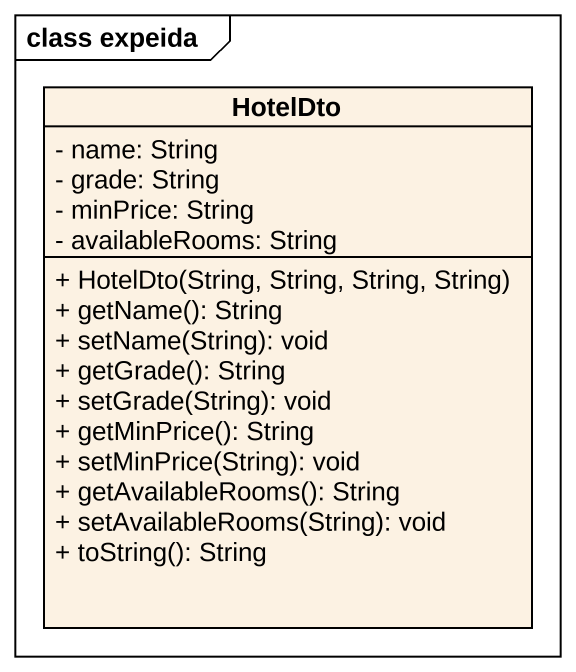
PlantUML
@startuml
mainframe class expeida
hide circle
hide empty members
skinparam classAttributeIconSize 0
class HotelDto {
  - name: String
  - grade: String
  - minPrice: String
  - availableRooms: String
  + HotelDto(String, String, String, String)
  + getName(): String
  + setName(String): void
  + getGrade(): String
  + setGrade(String): void
  + getMinPrice(): String
  + setMinPrice(String): void
  + getAvailableRooms(): String
  + setAvailableRooms(String): void
  + toString(): String
}
@enduml
